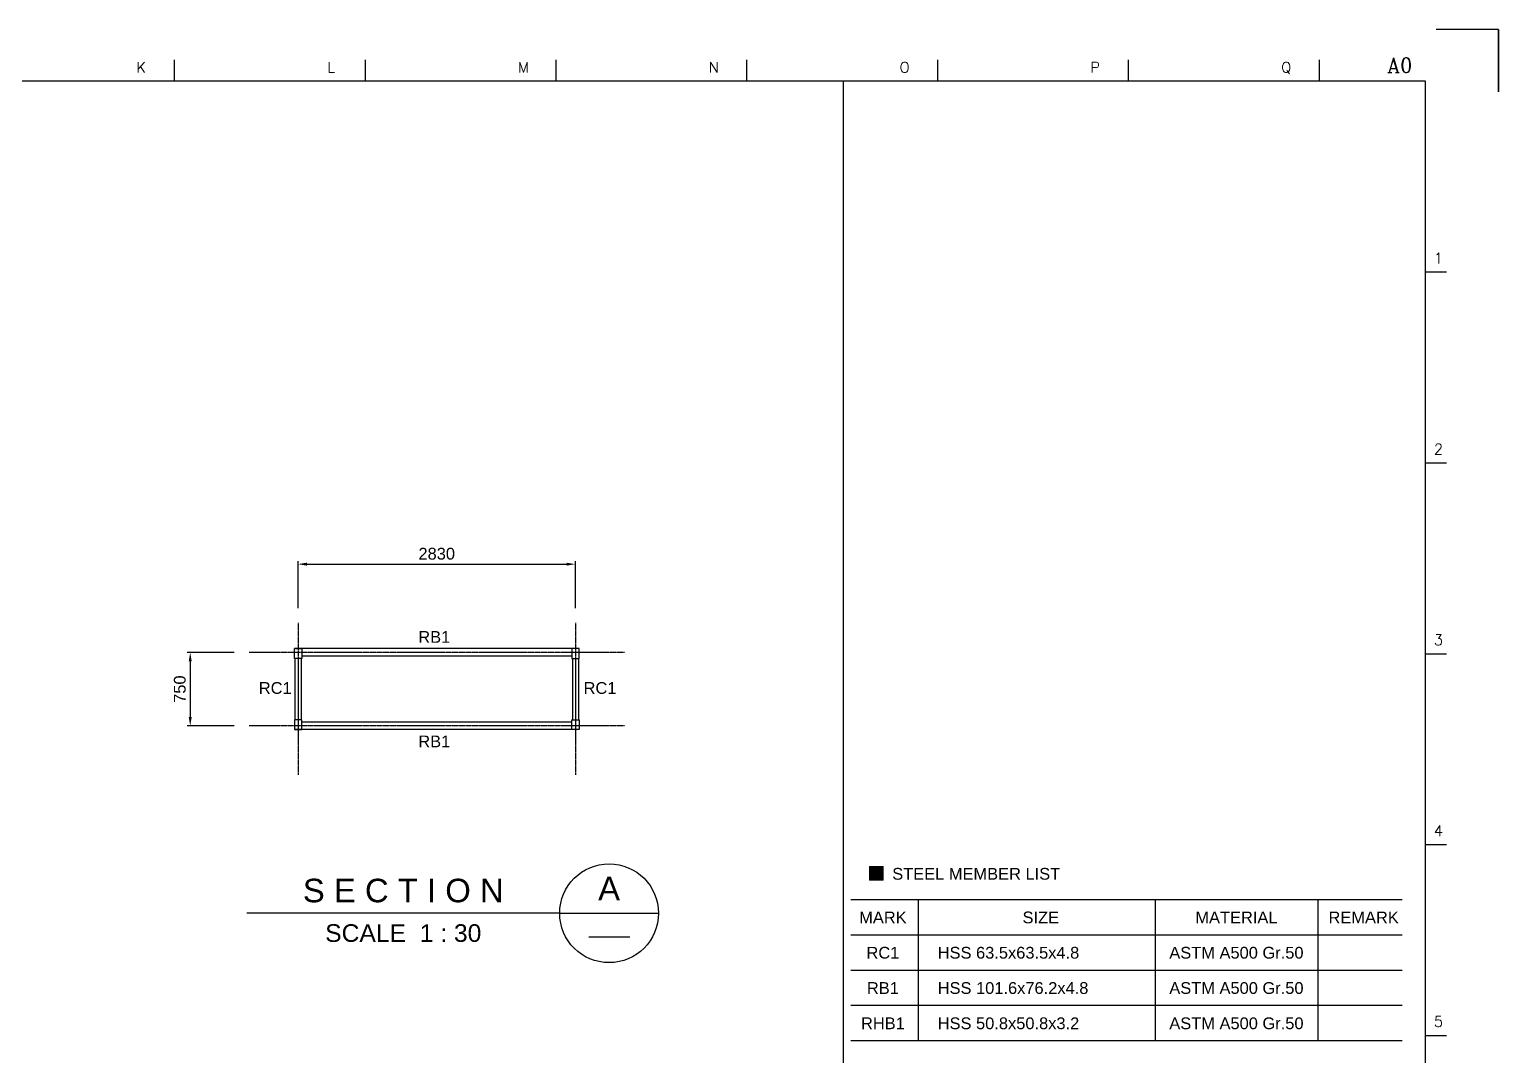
# Model space of a CAD drawing. Header units: millimetres. Extents: x 376548 to 485787, y -156716 to -17718.
# Drawn here: x 434013 to 449003, y -113916 to -103448 of the extents above; entities that cross this region are included whole.
import ezdxf
from ezdxf.enums import TextEntityAlignment as Align

# ---------------------------------------------------------------- set-up
doc = ezdxf.new("R2010")
doc.units = ezdxf.units.MM
doc.header["$LTSCALE"] = 2
doc.linetypes.add('CENTER', pattern=[2, 1.25, -0.25, 0.25, -0.25])
doc.layers.get('Defpoints').update_dxf_attribs({"color": 250})
for name, color, linetype in [('C_CEN', 1, 'CENTER'), ('C_DIM', 7, 'Continuous'), ('C_GIRDER', 2, 'Continuous'), ('C_TEXT_01', 2, 'Continuous'), ('SYM', 7, 'Continuous'), ('TAN-TIT', 30, 'Continuous'), ('TITLE', 7, 'Continuous')]:
    doc.layers.add(name, color=color, linetype=linetype)
doc.layers.add('TEXT', color=3, linetype='Continuous', lineweight=0)
doc.styles.add('Arial', font='arial.ttf')
doc.styles.add('COM', font='COMPLEX', dxfattribs={"height": 5})
doc.dimstyles.new('일반도면_0030', dxfattribs={"dimtxt": 120, "dimasz": 90, "dimexe": 30, "dimexo": 150, "dimgap": 45, "dimtad": 1, "dimdec": 0, "dimzin": 0, "dimdsep": 46, "dimtxsty": 'Arial', "dimcen": -150, "dimclrd": 7, "dimclre": 7, "dimclrt": 2, "dimadec": 8, "dimazin": 0, "dimtfac": 1, "dimtdec": 0, "dimtix": 1, "dimtmove": 2, "dimatfit": 3, "dimfxl": 1, "dimtolj": 1, "dimtzin": 0, "dimarcsym": 0})

# ---------------------------------------------------------------- blocks, each defined once
blk = doc.blocks.new('*D178')
at = {"layer": 'C_DIM', "color": 7, "lineweight": -2}
for p, q in [((436104, -109803), (435624, -109803)), ((435654, -109893), (435654, -110463)), ((436104, -110553), (435624, -110553))]:
    blk.add_line(p, q, dxfattribs=at)
at = {"layer": 'C_DIM', "color": 7}
for points in [[(435639, -109893), (435669, -109893), (435654, -109803)], [(435639, -110463), (435669, -110463), (435654, -110553)]]:
    blk.add_solid(points, dxfattribs=at)
at = {"layer": 'Defpoints', "color": 0}
for p in [(436254, -109803), (435654, -110553), (436254, -110553)]:
    blk.add_point(p, dxfattribs=at)
at = {"layer": 'C_DIM', "color": 2, "insert": (435548, -110178), "char_height": 120, "attachment_point": 5, "rotation": 90, "style": 'Arial'}
blk.add_mtext('\\A1;750', dxfattribs=at)
blk = doc.blocks.new('*D179')
at = {"layer": 'C_DIM', "color": 7, "lineweight": -2}
for p, q in [((436754, -109353), (436754, -108873)), ((436844, -108903), (439494, -108903)), ((439584, -109353), (439584, -108873))]:
    blk.add_line(p, q, dxfattribs=at)
at = {"layer": 'C_DIM', "color": 7}
for points in [[(436844, -108888), (436844, -108918), (436754, -108903)], [(439494, -108888), (439494, -108918), (439584, -108903)]]:
    blk.add_solid(points, dxfattribs=at)
at = {"layer": 'Defpoints', "color": 0}
for p in [(439584, -108903), (436754, -109503), (439584, -109503)]:
    blk.add_point(p, dxfattribs=at)
at = {"layer": 'C_DIM', "color": 2, "insert": (438169, -108797), "char_height": 120, "attachment_point": 5, "style": 'Arial'}
blk.add_mtext('\\A1;2830', dxfattribs=at)
blk = doc.blocks.new('BORDER')
at = {"layer": 'TAN-TIT', "linetype": 'Continuous'}
for p, q in [((23780, 16820), (23355.9, 16820)), ((23780, 16395.9), (23780, 16820)), ((23780, 16820), (23780, 16395.9))]:
    blk.add_line(p, q, dxfattribs=at)
at = {"layer": 'TAN-TIT'}
for p, q in [((14774.1, 16468), (14774.1, 16612.2)), ((16072, 16468), (16072, 16612.2)), ((17369.9, 16468), (17369.9, 16612.2)), ((18667.7, 16468), (18667.7, 16612.2)), ((19965.6, 16468), (19965.6, 16612.2)), ((21263.4, 16468), (21263.4, 16612.2)), ((22561.3, 16468), (22561.3, 16612.2)), ((23282.3, 16468), (497.7, 16468)), ((19323.7, 4632.3), (19323.7, 16468)), ((23282.3, 352), (23282.3, 16468)), ((23282.3, 15170.1), (23426.6, 15170.1)), ((23282.3, 13872.3), (23426.6, 13872.3)), ((23282.3, 12574.4), (23426.6, 12574.4)), ((23282.3, 11276.6), (23426.6, 11276.6)), ((23282.3, 9978.7), (23426.6, 9978.7))]:
    blk.add_line(p, q, dxfattribs=at)
at = {"layer": 'TAN-TIT', "style": 'COM'}
for s, height, p in [('K', 72.1, (14514.6, 16525.7)), ('L', 72.1, (15812.4, 16525.7)), ('M', 72.1, (17110.3, 16525.7)), ('N', 72.1, (18408.2, 16525.7)), ('O', 72.1, (19706, 16525.7)), ('P', 72.1, (21003.9, 16525.7)), ('Q', 72.1, (22301.7, 16525.7)), ('A0', 100, (23022.8, 16525.7)), ('1', 72.1, (23340, 15227.8)), ('2', 72.1, (23340, 13930)), ('3', 72.1, (23340, 12632.1)), ('4', 72.1, (23340, 11334.2)), ('5', 72.1, (23340, 10036.4))]:
    blk.add_text(s, height=height, dxfattribs=at).set_placement(p)

msp = doc.modelspace()

# ---------------------------------------------------------------- hatches: boundary and pattern name
at = {"layer": 'C_TEXT_01'}
h = msp.add_hatch(color=256, dxfattribs=at)
h.dxf.hatch_style = 1
h.paths.add_polyline_path([(442725.1, -111986.8), (442585.1, -111986.8), (442585.1, -112126.8), (442725.1, -112126.8)])

# ---------------------------------------------------------------- linework, layer by layer
at = {"layer": 'C_CEN'}
for p, q in [((436754.4, -109503), (436754.4, -111053)), ((439584.4, -109503), (439584.4, -111053)), ((440084.4, -109803), (436254.4, -109803)), ((440084.4, -109803), (436254.4, -109803)), ((440084.4, -110553), (436254.4, -110553))]:
    msp.add_line(p, q, dxfattribs=at)
at = {"layer": 'C_GIRDER'}
for p, q in [((439546.3, -109764.9), (436716.3, -109764.9)), ((436722.7, -109866.5), (436722.7, -110489.5)), ((436786.2, -109866.5), (436786.2, -110489.5)), ((439546.3, -109841.1), (436792.5, -109841.1)), ((439552.7, -109866.5), (439552.7, -110489.5)), ((439616.2, -109866.5), (439616.2, -110489.5)), ((439546.3, -110591.1), (436716.3, -110591.1)), ((439546.3, -110514.9), (436792.5, -110514.9))]:
    msp.add_line(p, q, dxfattribs=at)
for points in [[(436716.3, -109764.9), (436792.5, -109764.9), (436792.5, -109866.5), (436716.3, -109866.5)], [(439622.5, -109764.9), (439546.3, -109764.9), (439546.3, -109866.5), (439622.5, -109866.5)], [(436716.3, -110591.1), (436792.5, -110591.1), (436792.5, -110489.5), (436716.3, -110489.5)], [(439622.5, -110591.1), (439546.3, -110591.1), (439546.3, -110489.5), (439622.5, -110489.5)]]:
    msp.add_lwpolyline(points, close=True, dxfattribs=at)
at = {"layer": 'SYM', "color": 7, "linetype": 'Continuous'}
for p, q in [((448017.9, -112326.8), (442393.9, -112326.8)), ((448017.9, -112686.8), (442393.9, -112686.8)), ((448017.9, -113766.8), (442393.9, -113766.8))]:
    msp.add_line(p, q, dxfattribs=at)
at = {"layer": 'SYM', "color": 6, "linetype": 'Continuous'}
for p, q in [((443080.1, -112326.8), (443080.1, -113766.8)), ((445497.9, -112326.8), (445497.9, -113766.8)), ((447157.9, -112326.8), (447157.9, -113766.8)), ((448017.9, -113046.8), (442393.9, -113046.8)), ((448017.9, -113406.8), (442393.9, -113406.8))]:
    msp.add_line(p, q, dxfattribs=at)
at = {"layer": 'TEXT'}
msp.add_lwpolyline([(442585.1, -112126.8), (442725.1, -112126.8), (442725.1, -111986.8), (442585.1, -111986.8)], close=True, dxfattribs=at)
at = {"layer": 'TITLE', "color": 1, "linetype": 'Continuous'}
msp.add_line((439423.6, -112464.1), (436231.6, -112464.1), dxfattribs=at)
msp.add_lwpolyline([(439423.6, -112464.1), (440431.6, -112464.1)], dxfattribs=at)
at = {"layer": 'TITLE', "color": 2, "linetype": 'Continuous'}
msp.add_lwpolyline([(439721.1, -112703.6), (440140, -112703.6)], dxfattribs=at)
at = {"layer": 'TITLE', "color": 1, "linetype": 'Continuous'}
msp.add_circle((439927.6, -112464.1), 504, dxfattribs=at)

# ---------------------------------------------------------------- block references
at = {"xscale": 1.5, "yscale": 1.5, "zscale": 1.5}
msp.add_blockref('BORDER', (413332.8, -128677.6), dxfattribs=at)

# ---------------------------------------------------------------- texts
at = {"layer": 'C_TEXT_01', "style": 'Arial'}
for s, p in [('RB1', (437980.9, -109705.4)), ('RC1', (436353.9, -110226.2)), ('RC1', (439667.2, -110226.2)), ('RB1', (437980.9, -110771.2)), ('STEEL MEMBER LIST', (442816.1, -112121.7))]:
    msp.add_text(s, height=120, dxfattribs=at).set_placement(p)
for s, p in [('MARK', (442721.2, -112506.8)), ('SIZE', (444331.6, -112506.8)), ('MATERIAL', (446327.9, -112506.8)), ('REMARK', (447625.7, -112506.8)), ('RC1', (442721.2, -112866.8)), ('ASTM A500 Gr.50', (446327.9, -112866.8)), ('RB1', (442721.2, -113226.8)), ('ASTM A500 Gr.50', (446327.9, -113226.8)), ('RHB1', (442721.2, -113586.8)), ('ASTM A500 Gr.50', (446327.9, -113586.8))]:
    msp.add_text(s, height=120, dxfattribs=at).set_placement(p, align=Align.MIDDLE_CENTER)
for s, p in [('HSS 63.5x63.5x4.8', (443280.1, -112866.8)), ('HSS 101.6x76.2x4.8', (443280.1, -113226.8)), ('HSS 50.8x50.8x3.2', (443280.1, -113586.8))]:
    msp.add_text(s, height=120, dxfattribs=at).set_placement(p, align=Align.MIDDLE_LEFT)
at = {"layer": 'TITLE', "color": 3, "ltscale": 10, "style": 'Arial'}
msp.add_text('S E C T I O N', height=240, dxfattribs=at).set_placement((437827.6, -112352.1), align=Align.CENTER)
at = {"layer": 'TITLE', "color": 2, "ltscale": 10, "style": 'Arial'}
msp.add_text('A', height=240, dxfattribs=at).set_placement((439927.5, -112212.1), align=Align.MIDDLE)
at = {"layer": 'TITLE', "color": 2, "linetype": 'Continuous', "style": 'Arial'}
msp.add_text('SCALE  1 : 30', height=180, dxfattribs=at).set_placement((437827.7, -112576.1), align=Align.TOP_CENTER)

# ---------------------------------------------------------------- dimensions: what is measured, and where the dimension line sits
at = {"layer": 'C_DIM'}
dim = msp.add_linear_dim(base=(439584.4, -108903), p1=(436754.4, -109503), p2=(439584.4, -109503), dimstyle='일반도면_0030', dxfattribs=at)
dim.commit()
dim.dimension.update_dxf_attribs({"geometry": '*D179', "text_midpoint": (438169.4, -108796.7)})
dim = msp.add_aligned_dim(p1=(436254.4, -109803), p2=(436254.4, -110553), distance=-600, dimstyle='일반도면_0030', dxfattribs=at)
dim.commit()
dim.dimension.update_dxf_attribs({"geometry": '*D178', "text_midpoint": (435548.2, -110178)})

doc.saveas('drawing.dxf')
